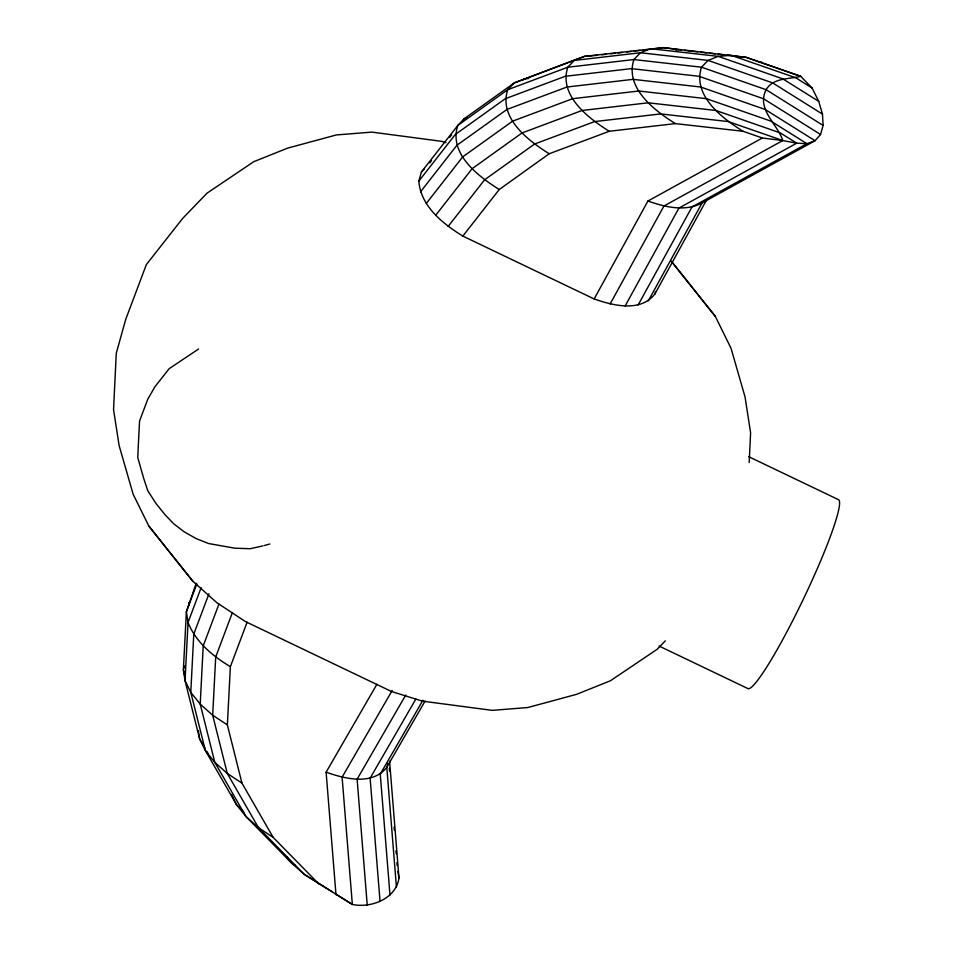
<?xml version="1.0" encoding="UTF-8"?>
<svg xmlns="http://www.w3.org/2000/svg" width="953" height="953" viewBox="0 0 953 953"><rect width="100%" height="100%" fill="white"/><g stroke="black" fill="none" stroke-linecap="round" stroke-linejoin="round"><path stroke-width="1.43" d="M749.177 462.503L750.607 432.841L745.043 396.936L731.011 348.238L715.322 316.396L671.222 261.11M389.574 761.209L398.985 878.118C395.924 898.905 370.991 908.352 352.348 904.457L304.174 874.282L291.701 863.168L246.005 816.578L236.582 804.797L205.371 750.547L199.63 738.885L185.037 680.668L183.369 669.935L186.383 611.719L196.235 583.165M188.754 605.548L188.908 602.641M318.85 883.967L273.166 837.389L241.955 783.14L227.362 724.911L230.376 666.695L247.113 622.178M183.726 668.637L184.453 666.052M418.844 181.106L421.381 172.04L457.797 125.451L464.349 118.648L514.286 82.899L584.487 56.358L663.586 47.65L746.223 57.359L800.699 76.323L812.111 88.033L818.722 101.363L822.475 114.122L823.106 125.415L820.581 134.492L815.053 140.722L702.087 202.953C685.112 211.971 665.051 207.099 647.945 201.023L594.148 298.956L462.836 236.094C442.895 223.741 420.714 206.348 418.844 181.106L455.26 134.516L505.209 98.767L565.272 76.288L631.362 68.628L698.99 76.288L763.52 98.755L820.581 134.492M387.883 763.436L386.799 767.32L396.448 887.195M594.148 298.956C613.089 305.603 640.321 312.513 654.842 294.084L655.569 291.499M196.842 583.891L186.383 611.719L188.039 622.452L185.037 680.668L190.779 692.319L205.371 750.547L214.806 762.329L246.005 816.578L258.489 827.692L304.174 874.282L332.585 892.079M201.119 587.667L188.039 622.452C195.758 642.096 212.733 656.093 230.376 666.695M208.957 593.767L193.781 634.102L190.779 692.319L200.213 704.112L212.686 715.226L227.362 724.911M218.916 604.154L203.215 645.896L200.213 704.112L214.806 762.329L227.279 773.443L241.955 783.14M232.437 612.493L215.7 657.01L212.686 715.226L227.279 773.443L258.489 827.692L273.166 837.389M610.134 303.947L663.931 206.015L782.794 140.544L796.732 143.176L806.917 143.689L815.053 140.722L765.188 109.476L700.646 87.009L633.03 79.349L566.928 87.021L506.865 109.5L456.928 145.249L420.511 191.839M625.144 305.984L678.941 208.052L796.732 143.176L780.364 132.932L715.822 110.465L648.207 102.805L582.104 110.465L522.041 132.943L472.104 168.693L435.688 215.283M638.165 304.948L691.961 207.015L806.917 143.689L770.929 121.138L706.387 98.671L638.772 91.011L572.682 98.683L512.607 121.162L462.67 156.911L426.253 203.501M648.29 300.886L702.087 202.953M654.842 294.084L706.518 200.023M335.98 894.7L326.117 772.192L376.935 684.23M392.183 690.496L342.103 777.183L352.348 904.457L335.051 893.628M405.716 695.082L357.113 779.22L367.262 905.35M415.782 699.145L370.121 778.184L380.033 901.288M422.965 700.181L380.247 774.122L389.991 895.093M425.098 701.039L386.799 767.32C372.278 785.748 345.046 778.851 326.117 772.192M429.755 162.915L431.578 160.581M449.78 137.28L451.603 134.957M462.527 120.983L464.349 118.648L466.875 117.636M448.172 226.409L484.577 179.819L534.526 144.058L594.589 121.591L660.679 113.919L728.306 121.579L782.794 140.544C777.434 123.711 756.301 109.714 766.057 89.677C773.645 77.396 788.691 79.444 800.699 76.323L746.223 57.359L734.465 56.024M462.836 236.094L499.253 189.504L549.202 153.755L609.265 131.276L675.355 123.604L742.983 131.264L762.352 138.006L782.794 140.544M421.381 172.04L424.192 169.122M665.313 640.833L657.165 649.291L610.444 680.752L576.553 694.344L527.831 707.519L492.284 710.366L422.37 701.134L391.492 691.497L245.397 621.547L217.046 602.832L192.935 581.366L148.835 526.08L133.146 494.238L119.113 445.539L113.55 409.635L116.266 353.265L125.713 319.398L146.357 264.589L182.535 218.559L206.992 193.185L253.712 161.712L287.603 148.132L336.326 134.957L371.873 132.11L441.787 141.342L445.992 142.652M522.041 80.54L524.412 78.837L528.748 78.491M198.546 349.048L169.134 368.704L154.815 386.918L147.739 399.283L139.567 420.988L138.364 444.277L137.78 457.643L143.724 478.477L147.81 490.819L156.173 503.744L165.155 514.846L173.684 523.769L184.274 531.881L196.175 538.612L208.588 543.52L234.688 548.166L250.139 548.725L262.885 545.902M647.945 201.023L762.352 138.006M264.279 545.533L269.83 544.02M601.903 54.809L606.311 54.297M610.718 53.785L615.114 53.273M618.056 52.939L622.464 52.427M626.871 51.915L631.279 51.402M634.21 51.057L640.082 50.378M643.025 50.032L647.432 49.52M651.84 49.008L663.586 47.65L681.538 50.021M675.665 50.032L678.596 49.699M597.495 55.322L584.487 56.358L514.286 82.899L507.735 89.701L457.797 125.451C448.506 153.731 478.203 176.341 499.253 189.504M684.48 50.354L697.703 51.855M700.646 52.189L706.53 52.856M709.473 53.189L715.346 53.856M718.288 54.19L724.173 54.857M727.115 55.191L731.523 55.691M759.267 62.016L762.209 62.338M748.748 456.701L838.676 499.753A104.794 11.365 -64.4 0 1 802.14 601.653A104.794 11.365 -64.4 0 1 747.64 688.447L659.047 646.027M812.111 88.033L795.743 77.777L731.213 55.31L718.193 56.358L650.577 48.698L640.452 52.749L574.349 60.42L567.797 67.222L507.735 89.701C498.455 117.981 528.141 140.591 549.202 153.755M818.722 101.363L782.735 78.825L718.193 56.358L708.067 60.408L701.515 67.21C692.235 95.491 721.921 118.101 742.983 131.264M822.475 114.122L772.609 82.875L708.067 60.408L640.452 52.749L633.9 59.551C624.608 87.831 654.306 110.441 675.355 123.604M823.106 125.415L766.057 89.677L701.515 67.21L633.9 59.551L567.797 67.222C558.518 95.503 588.215 118.112 609.265 131.276M295.418 865.491L291.701 863.168L286.555 856.735M239.691 807.965L236.582 804.797L231.472 794.433M241.764 810.086L243.849 812.206M715.322 316.396L672.139 262.266M148.835 526.08L192.935 581.366M204.704 747.712L199.63 738.885L198.379 730.832M206.884 751.5L208.338 754.026M183.369 669.935L185.501 678.453M397.866 871.245L398.985 878.118M389.336 768.178L389.574 771.12M394.089 827.192L394.328 830.134M395.983 850.791L396.222 853.745M396.936 862.596L397.175 865.55"/></g></svg>
